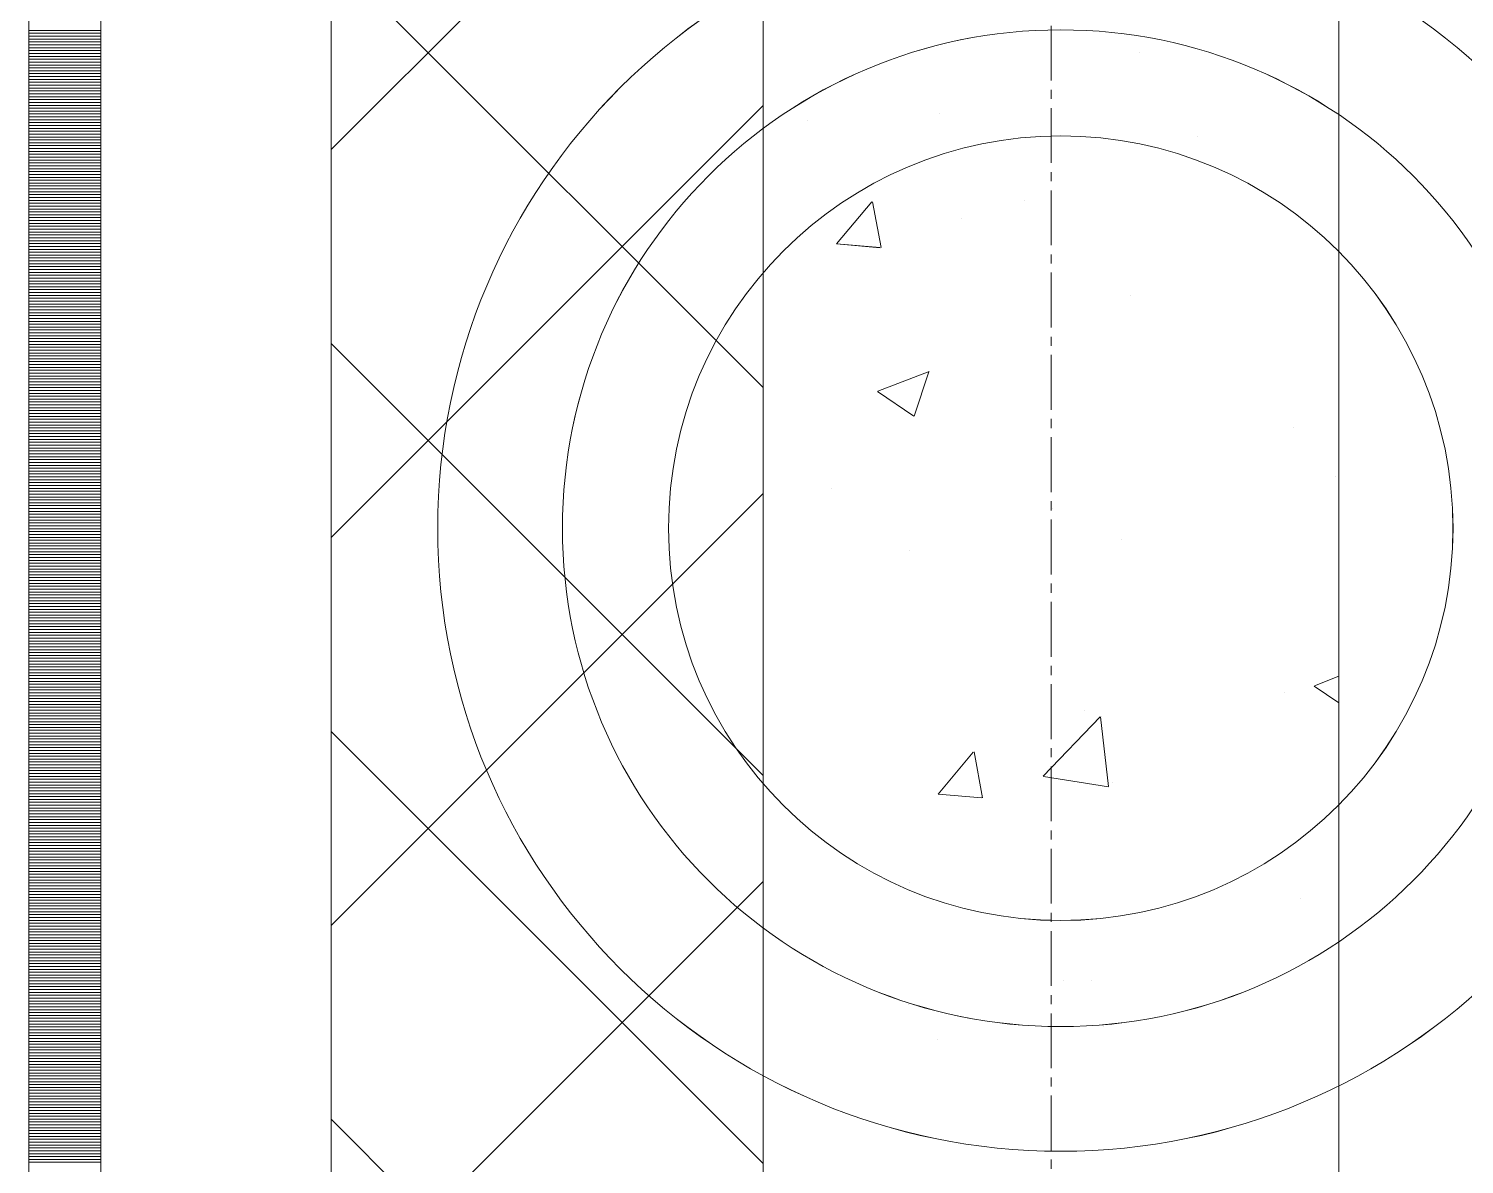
# Model space of a CAD drawing. Header units: millimetres. Extents: x 470010 to 1231400, y -134005 to 421770.
# Drawn here: x 672518.6 to 673017.1, y -24390.2 to -23995.9 of the extents above; entities that cross this region are included whole.
import ezdxf
from ezdxf.enums import TextEntityAlignment as Align

# ---------------------------------------------------------------- set-up
doc = ezdxf.new("R2010")
doc.units = ezdxf.units.MM
doc.linetypes.add('CENTER2', pattern=[28.575, 19.05, -3.175, 3.175, -3.175])
doc.linetypes.add('DASHED', pattern=[19.05, 12.7, -6.35])
doc.layers.get('Defpoints').update_dxf_attribs({"color": 140})
doc.layers.add('АР_Делит', color=120, linetype='Continuous', lineweight=0, plot=False)
for name, color, linetype, lineweight in [('АР_Стены ПЕНОблок', 52, 'Continuous', 20), ('АР_Тонкая', 254, 'Continuous', 5), ('АР_Утеплитель', 31, 'Continuous', 0), ('АР_Штриховка', 8, 'Continuous', 0)]:
    doc.layers.add(name, color=color, linetype=linetype, lineweight=lineweight)
doc.layers.add('РД_Оси_100', color=7, linetype='Continuous', lineweight=0, true_color=0x525252)
doc.styles.add('style1', font='ARIALN.TTF')

# ---------------------------------------------------------------- blocks, each defined once
blk = doc.blocks.new('СОШ_2200_АР_ОСИ_М100_28.05.24')
at = {"layer": 'АР_Делит', "color": 251, "linetype": 'DASHED', "true_color": 0x636466}
blk.add_lwpolyline([(114955, 135155), (114955, -355), (93595.036, -355), (93595.036, 13855), (94145, 13855), (94145, 68320), (66055, 68320), (66055, 13857.73), (83455, 13857.73), (83455, -355), (45245, -355), (45245, 13145), (44695, 13145), (44695, 26755), (45245, 26755), (45245, 68320), (20455, 68320), (20455, 26755), (27955, 26755), (27955, 13145), (-355, 13145), (-355, 100855)], dxfattribs=at)
at = {"layer": 'РД_Оси_100', "color": 251, "linetype": 'CENTER2', "true_color": 0x636466}
blk.add_line((0, -6155), (0, 139938.679), dxfattribs=at)
blk = doc.blocks.new('A$C9108343f')
at = {"layer": 'АР_Делит', "color": 18, "true_color": 0x000000}
for radius in [216.34, 173.04, 136.21]:
    blk.add_circle((7158.34, 76196.92), radius, dxfattribs=at)
at = {"layer": 'АР_Стены ПЕНОблок', "color": 18, "linetype": 'Continuous', "lineweight": 20, "true_color": 0x000000}
for p, q in [((7054.96, 97555), (7054.96, 21355)), ((7254.96, 21355), (7254.96, 97555))]:
    blk.add_line(p, q, dxfattribs=at)
at = {"layer": 'АР_Тонкая', "color": 18, "linetype": 'Continuous', "lineweight": 5, "true_color": 0x000000}
for p, q in [((6799.96, 97555), (6799.96, 21355)), ((6824.96, 97555), (6824.96, 21355)), ((6824.96, 21355), (6824.96, 97555)), ((6904.96, 21355), (6904.96, 97555))]:
    blk.add_line(p, q, dxfattribs=at)
at = {"layer": 'АР_Утеплитель', "color": 18, "linetype": 'Continuous', "lineweight": 0, "true_color": 0x000000}
for p, q in [((6904.96, 97555), (6904.96, 21355)), ((7054.96, 21355), (7054.96, 97555))]:
    blk.add_line(p, q, dxfattribs=at)
at = {"layer": 'АР_Штриховка', "color": 18, "linetype": 'Continuous', "lineweight": 0, "true_color": 0x000000}
for p, q in [((6904.96, 76328.36), (7054.96, 76478.36)), ((7054.96, 76245.79), (6904.96, 76395.79)), ((6799.96, 76369.75), (6824.96, 76369.75)), ((6799.96, 76368.75), (6824.96, 76368.75)), ((6799.96, 76367.75), (6824.96, 76367.75)), ((6799.96, 76366.75), (6824.96, 76366.75)), ((6799.96, 76365.75), (6824.96, 76365.75)), ((6799.96, 76364.75), (6824.96, 76364.75)), ((6799.96, 76363.75), (6824.96, 76363.75)), ((6799.96, 76362.75), (6824.96, 76362.75)), ((6799.96, 76361.75), (6824.96, 76361.75)), ((6799.96, 76360.75), (6824.96, 76360.75)), ((6799.96, 76359.75), (6824.96, 76359.75)), ((6799.96, 76358.75), (6824.96, 76358.75)), ((7185.61, 76362.19), (7185.61, 76362.19)), ((6799.96, 76357.75), (6824.96, 76357.75)), ((6799.96, 76356.75), (6824.96, 76356.75)), ((6799.96, 76355.75), (6824.96, 76355.75)), ((6799.96, 76354.75), (6824.96, 76354.75)), ((6799.96, 76353.75), (6824.96, 76353.75)), ((6799.96, 76352.75), (6824.96, 76352.75)), ((6799.96, 76351.75), (6824.96, 76351.75)), ((6799.96, 76350.75), (6824.96, 76350.75)), ((6799.96, 76349.75), (6824.96, 76349.75)), ((6799.96, 76348.75), (6824.96, 76348.75)), ((6799.96, 76347.75), (6824.96, 76347.75)), ((6799.96, 76346.75), (6824.96, 76346.75)), ((6799.96, 76345.75), (6824.96, 76345.75)), ((6799.96, 76344.75), (6824.96, 76344.75)), ((6799.96, 76343.75), (6824.96, 76343.75)), ((6904.96, 76193.66), (7054.96, 76343.66)), ((6799.96, 76342.75), (6824.96, 76342.75)), ((6799.96, 76341.75), (6824.96, 76341.75)), ((6799.96, 76340.75), (6824.96, 76340.75)), ((6799.96, 76339.75), (6824.96, 76339.75)), ((6799.96, 76338.75), (6824.96, 76338.75)), ((7070.31, 76338.59), (7070.31, 76338.59)), ((7116.15, 76340.9), (7116.15, 76340.9)), ((6799.96, 76337.75), (6824.96, 76337.75)), ((6799.96, 76336.75), (6824.96, 76336.75)), ((6799.96, 76335.75), (6824.96, 76335.75)), ((6799.96, 76334.75), (6824.96, 76334.75)), ((6799.96, 76333.75), (6824.96, 76333.75)), ((6799.96, 76332.75), (6824.96, 76332.75)), ((6799.96, 76331.75), (6824.96, 76331.75)), ((6799.96, 76330.75), (6824.96, 76330.75)), ((6799.96, 76329.75), (6824.96, 76329.75)), ((6799.96, 76328.75), (6824.96, 76328.75)), ((7205.9, 76332.86), (7205.9, 76332.86)), ((6799.96, 76327.75), (6824.96, 76327.75)), ((6799.96, 76326.75), (6824.96, 76326.75)), ((6799.96, 76325.75), (6824.96, 76325.75)), ((6799.96, 76324.75), (6824.96, 76324.75)), ((6799.96, 76323.75), (6824.96, 76323.75)), ((6799.96, 76322.75), (6824.96, 76322.75)), ((6799.96, 76321.75), (6824.96, 76321.75)), ((6799.96, 76320.75), (6824.96, 76320.75)), ((6799.96, 76319.75), (6824.96, 76319.75)), ((6799.96, 76318.75), (6824.96, 76318.75)), ((6799.96, 76317.75), (6824.96, 76317.75)), ((6799.96, 76316.75), (6824.96, 76316.75)), ((6799.96, 76315.75), (6824.96, 76315.75)), ((6799.96, 76314.75), (6824.96, 76314.75)), ((6799.96, 76313.75), (6824.96, 76313.75)), ((6799.96, 76312.75), (6824.96, 76312.75)), ((6799.96, 76311.75), (6824.96, 76311.75)), ((6799.96, 76310.75), (6824.96, 76310.75)), ((6799.96, 76309.75), (6824.96, 76309.75)), ((6799.96, 76308.75), (6824.96, 76308.75)), ((7080.49, 76295.67), (7092.74, 76310.26)), ((7095.93, 76294.38), (7092.99, 76310.3)), ((7145.61, 76310.87), (7145.61, 76310.87)), ((6799.96, 76307.75), (6824.96, 76307.75)), ((6799.96, 76306.75), (6824.96, 76306.75)), ((6799.96, 76305.75), (6824.96, 76305.75)), ((6799.96, 76304.75), (6824.96, 76304.75)), ((6799.96, 76303.75), (6824.96, 76303.75)), ((7123.87, 76304.47), (7123.87, 76304.47)), ((6799.96, 76302.75), (6824.96, 76302.75)), ((6799.96, 76301.75), (6824.96, 76301.75)), ((6799.96, 76300.75), (6824.96, 76300.75)), ((6799.96, 76299.75), (6824.96, 76299.75)), ((6799.96, 76298.75), (6824.96, 76298.75)), ((6799.96, 76297.75), (6824.96, 76297.75)), ((6799.96, 76296.75), (6824.96, 76296.75)), ((6799.96, 76295.75), (6824.96, 76295.75)), ((6799.96, 76294.75), (6824.96, 76294.75)), ((6799.96, 76293.75), (6824.96, 76293.75)), ((7080.49, 76295.66), (7095.67, 76294.33)), ((6799.96, 76292.75), (6824.96, 76292.75)), ((6799.96, 76291.75), (6824.96, 76291.75)), ((6799.96, 76290.75), (6824.96, 76290.75)), ((6799.96, 76289.75), (6824.96, 76289.75)), ((6799.96, 76288.75), (6824.96, 76288.75)), ((6799.96, 76287.75), (6824.96, 76287.75)), ((6799.96, 76286.75), (6824.96, 76286.75)), ((6799.96, 76285.75), (6824.96, 76285.75)), ((6799.96, 76284.75), (6824.96, 76284.75)), ((6799.96, 76283.75), (6824.96, 76283.75)), ((6799.96, 76282.75), (6824.96, 76282.75)), ((6799.96, 76281.75), (6824.96, 76281.75)), ((6799.96, 76280.75), (6824.96, 76280.75)), ((6799.96, 76279.75), (6824.96, 76279.75)), ((6799.96, 76278.75), (6824.96, 76278.75)), ((6799.96, 76277.75), (6824.96, 76277.75)), ((6799.96, 76276.75), (6824.96, 76276.75)), ((6799.96, 76275.75), (6824.96, 76275.75)), ((6799.96, 76274.75), (6824.96, 76274.75)), ((6799.96, 76273.75), (6824.96, 76273.75)), ((7182.52, 76277.63), (7182.52, 76277.63)), ((6799.96, 76272.75), (6824.96, 76272.75)), ((6799.96, 76271.75), (6824.96, 76271.75)), ((6799.96, 76270.75), (6824.96, 76270.75)), ((6799.96, 76269.75), (6824.96, 76269.75)), ((6799.96, 76268.75), (6824.96, 76268.75)), ((6799.96, 76267.75), (6824.96, 76267.75)), ((6799.96, 76266.75), (6824.96, 76266.75)), ((6799.96, 76265.75), (6824.96, 76265.75)), ((6799.96, 76264.75), (6824.96, 76264.75)), ((6799.96, 76263.75), (6824.96, 76263.75)), ((6799.96, 76262.75), (6824.96, 76262.75)), ((6799.96, 76261.75), (6824.96, 76261.75)), ((6799.96, 76260.75), (6824.96, 76260.75)), ((6799.96, 76259.75), (6824.96, 76259.75)), ((6799.96, 76258.75), (6824.96, 76258.75)), ((7054.96, 76111.09), (6904.96, 76261.09)), ((6799.96, 76257.75), (6824.96, 76257.75)), ((6799.96, 76256.75), (6824.96, 76256.75)), ((6799.96, 76255.75), (6824.96, 76255.75)), ((6799.96, 76254.75), (6824.96, 76254.75)), ((6799.96, 76253.75), (6824.96, 76253.75)), ((6799.96, 76252.75), (6824.96, 76252.75)), ((6799.96, 76251.75), (6824.96, 76251.75)), ((6799.96, 76250.75), (6824.96, 76250.75)), ((6799.96, 76249.75), (6824.96, 76249.75)), ((6799.96, 76248.75), (6824.96, 76248.75)), ((7094.81, 76244.5), (7112.6, 76251.32)), ((7107.39, 76235.82), (7112.54, 76251.16)), ((6799.96, 76247.75), (6824.96, 76247.75)), ((6799.96, 76246.75), (6824.96, 76246.75)), ((6799.96, 76245.75), (6824.96, 76245.75)), ((6799.96, 76244.75), (6824.96, 76244.75)), ((6799.96, 76243.75), (6824.96, 76243.75)), ((7094.74, 76244.34), (7107.38, 76235.82)), ((6799.96, 76242.75), (6824.96, 76242.75)), ((6799.96, 76241.75), (6824.96, 76241.75)), ((6799.96, 76240.75), (6824.96, 76240.75)), ((6799.96, 76239.75), (6824.96, 76239.75)), ((6799.96, 76238.75), (6824.96, 76238.75)), ((6799.96, 76237.75), (6824.96, 76237.75)), ((6799.96, 76236.75), (6824.96, 76236.75)), ((6799.96, 76235.75), (6824.96, 76235.75)), ((6799.96, 76234.75), (6824.96, 76234.75)), ((6799.96, 76233.75), (6824.96, 76233.75)), ((6799.96, 76232.75), (6824.96, 76232.75)), ((6799.96, 76231.75), (6824.96, 76231.75)), ((6799.96, 76230.75), (6824.96, 76230.75)), ((6799.96, 76229.75), (6824.96, 76229.75)), ((6799.96, 76228.75), (6824.96, 76228.75)), ((7239.2, 76231.81), (7239.2, 76231.81)), ((6799.96, 76227.75), (6824.96, 76227.75)), ((6799.96, 76226.75), (6824.96, 76226.75)), ((6799.96, 76225.75), (6824.96, 76225.75)), ((6799.96, 76224.75), (6824.96, 76224.75)), ((6799.96, 76223.75), (6824.96, 76223.75)), ((6799.96, 76222.75), (6824.96, 76222.75)), ((6799.96, 76221.75), (6824.96, 76221.75)), ((6799.96, 76220.75), (6824.96, 76220.75)), ((6799.96, 76219.75), (6824.96, 76219.75)), ((6799.96, 76218.75), (6824.96, 76218.75)), ((6799.96, 76217.75), (6824.96, 76217.75)), ((6799.96, 76216.75), (6824.96, 76216.75)), ((6799.96, 76215.75), (6824.96, 76215.75)), ((6799.96, 76214.75), (6824.96, 76214.75)), ((6799.96, 76213.75), (6824.96, 76213.75)), ((7253.79, 76214.78), (7253.79, 76214.78)), ((6799.96, 76212.75), (6824.96, 76212.75)), ((6799.96, 76211.75), (6824.96, 76211.75)), ((6799.96, 76210.75), (6824.96, 76210.75)), ((6799.96, 76209.75), (6824.96, 76209.75)), ((6799.96, 76208.75), (6824.96, 76208.75)), ((6904.96, 76058.95), (7054.96, 76208.95)), ((7078.79, 76210.69), (7078.79, 76210.69)), ((6799.96, 76207.75), (6824.96, 76207.75)), ((6799.96, 76206.75), (6824.96, 76206.75)), ((6799.96, 76205.75), (6824.96, 76205.75)), ((6799.96, 76204.75), (6824.96, 76204.75)), ((6799.96, 76203.75), (6824.96, 76203.75)), ((7155.37, 76203.75), (7155.37, 76203.75)), ((6799.96, 76202.75), (6824.96, 76202.75)), ((6799.96, 76201.75), (6824.96, 76201.75)), ((6799.96, 76200.75), (6824.96, 76200.75)), ((6799.96, 76199.75), (6824.96, 76199.75)), ((6799.96, 76198.75), (6824.96, 76198.75)), ((6799.96, 76197.75), (6824.96, 76197.75)), ((6799.96, 76196.75), (6824.96, 76196.75)), ((6799.96, 76195.75), (6824.96, 76195.75)), ((6799.96, 76194.75), (6824.96, 76194.75)), ((6799.96, 76193.75), (6824.96, 76193.75)), ((6799.96, 76192.75), (6824.96, 76192.75)), ((6799.96, 76191.75), (6824.96, 76191.75)), ((6799.96, 76190.75), (6824.96, 76190.75)), ((6799.96, 76189.75), (6824.96, 76189.75)), ((6799.96, 76188.75), (6824.96, 76188.75)), ((7105.66, 76189.35), (7105.66, 76189.35)), ((7179.44, 76193.08), (7179.44, 76193.08)), ((6799.96, 76187.75), (6824.96, 76187.75)), ((6799.96, 76186.75), (6824.96, 76186.75)), ((6799.96, 76185.75), (6824.96, 76185.75)), ((6799.96, 76184.75), (6824.96, 76184.75)), ((6799.96, 76183.75), (6824.96, 76183.75)), ((6799.96, 76182.75), (6824.96, 76182.75)), ((6799.96, 76181.75), (6824.96, 76181.75)), ((6799.96, 76180.75), (6824.96, 76180.75)), ((6799.96, 76179.75), (6824.96, 76179.75)), ((6799.96, 76178.75), (6824.96, 76178.75)), ((6799.96, 76177.75), (6824.96, 76177.75)), ((6799.96, 76176.75), (6824.96, 76176.75)), ((6799.96, 76175.75), (6824.96, 76175.75)), ((6799.96, 76174.75), (6824.96, 76174.75)), ((6799.96, 76173.75), (6824.96, 76173.75)), ((6799.96, 76172.75), (6824.96, 76172.75)), ((6799.96, 76171.75), (6824.96, 76171.75)), ((6799.96, 76170.75), (6824.96, 76170.75)), ((6799.96, 76169.75), (6824.96, 76169.75)), ((6799.96, 76168.75), (6824.96, 76168.75)), ((6799.96, 76167.75), (6824.96, 76167.75)), ((6799.96, 76166.75), (6824.96, 76166.75)), ((6799.96, 76165.75), (6824.96, 76165.75)), ((6799.96, 76164.75), (6824.96, 76164.75)), ((6799.96, 76163.75), (6824.96, 76163.75)), ((6799.96, 76162.75), (6824.96, 76162.75)), ((6799.96, 76161.75), (6824.96, 76161.75)), ((6799.96, 76160.75), (6824.96, 76160.75)), ((6799.96, 76159.75), (6824.96, 76159.75)), ((6799.96, 76158.75), (6824.96, 76158.75)), ((6799.96, 76157.75), (6824.96, 76157.75)), ((6799.96, 76156.75), (6824.96, 76156.75)), ((6799.96, 76155.75), (6824.96, 76155.75)), ((6799.96, 76154.75), (6824.96, 76154.75)), ((6799.96, 76153.75), (6824.96, 76153.75)), ((6799.96, 76152.75), (6824.96, 76152.75)), ((6799.96, 76151.75), (6824.96, 76151.75)), ((6799.96, 76150.75), (6824.96, 76150.75)), ((6799.96, 76149.75), (6824.96, 76149.75)), ((6799.96, 76148.75), (6824.96, 76148.75)), ((6799.96, 76147.75), (6824.96, 76147.75)), ((6799.96, 76146.75), (6824.96, 76146.75)), ((6799.96, 76145.75), (6824.96, 76145.75)), ((6799.96, 76144.75), (6824.96, 76144.75)), ((6799.96, 76143.75), (6824.96, 76143.75)), ((7246.43, 76142.23), (7254.96, 76145.51)), ((6799.96, 76142.75), (6824.96, 76142.75)), ((6799.96, 76141.75), (6824.96, 76141.75)), ((6799.96, 76140.75), (6824.96, 76140.75)), ((6799.96, 76139.75), (6824.96, 76139.75)), ((6799.96, 76138.75), (6824.96, 76138.75)), ((7235.97, 76140), (7235.97, 76140)), ((7246.36, 76142.08), (7254.96, 76136.28)), ((6799.96, 76137.75), (6824.96, 76137.75)), ((6799.96, 76136.75), (6824.96, 76136.75)), ((6799.96, 76135.75), (6824.96, 76135.75)), ((6799.96, 76134.75), (6824.96, 76134.75)), ((6799.96, 76133.75), (6824.96, 76133.75)), ((7166.53, 76133.58), (7166.53, 76133.58)), ((6799.96, 76132.75), (6824.96, 76132.75)), ((6799.96, 76131.75), (6824.96, 76131.75)), ((6799.96, 76130.75), (6824.96, 76130.75)), ((6799.96, 76129.75), (6824.96, 76129.75)), ((6799.96, 76128.75), (6824.96, 76128.75)), ((7152.29, 76110.78), (7172.08, 76131.4)), ((7174.96, 76107.29), (7172.15, 76131.41)), ((7172.38, 76131.63), (7172.38, 76131.63)), ((6799.96, 76127.75), (6824.96, 76127.75)), ((6799.96, 76126.75), (6824.96, 76126.75)), ((6799.96, 76125.75), (6824.96, 76125.75)), ((6799.96, 76124.75), (6824.96, 76124.75)), ((6799.96, 76123.75), (6824.96, 76123.75)), ((7054.96, 75976.39), (6904.96, 76126.39)), ((6799.96, 76122.75), (6824.96, 76122.75)), ((6799.96, 76121.75), (6824.96, 76121.75)), ((6799.96, 76120.75), (6824.96, 76120.75)), ((6799.96, 76119.75), (6824.96, 76119.75)), ((6799.96, 76118.75), (6824.96, 76118.75)), ((7115.73, 76104.61), (7127.98, 76119.2)), ((7131.17, 76103.32), (7128.24, 76119.24)), ((6799.96, 76117.75), (6824.96, 76117.75)), ((6799.96, 76116.75), (6824.96, 76116.75)), ((6799.96, 76115.75), (6824.96, 76115.75)), ((6799.96, 76114.75), (6824.96, 76114.75)), ((6799.96, 76113.75), (6824.96, 76113.75)), ((6799.96, 76112.75), (6824.96, 76112.75)), ((6799.96, 76111.75), (6824.96, 76111.75)), ((6799.96, 76110.75), (6824.96, 76110.75)), ((6799.96, 76109.75), (6824.96, 76109.75)), ((6799.96, 76108.75), (6824.96, 76108.75)), ((7152.35, 76110.67), (7174.94, 76107.17)), ((6799.96, 76107.75), (6824.96, 76107.75)), ((6799.96, 76106.75), (6824.96, 76106.75)), ((6799.96, 76105.75), (6824.96, 76105.75)), ((6799.96, 76104.75), (6824.96, 76104.75)), ((6799.96, 76103.75), (6824.96, 76103.75)), ((7115.73, 76104.6), (7130.92, 76103.28)), ((7176.35, 76108.52), (7176.35, 76108.52)), ((6799.96, 76102.75), (6824.96, 76102.75)), ((6799.96, 76101.75), (6824.96, 76101.75)), ((6799.96, 76100.75), (6824.96, 76100.75)), ((6799.96, 76099.75), (6824.96, 76099.75)), ((6799.96, 76098.75), (6824.96, 76098.75)), ((6799.96, 76097.75), (6824.96, 76097.75)), ((6799.96, 76096.75), (6824.96, 76096.75)), ((6799.96, 76095.75), (6824.96, 76095.75)), ((6799.96, 76094.75), (6824.96, 76094.75)), ((6799.96, 76093.75), (6824.96, 76093.75)), ((6799.96, 76092.75), (6824.96, 76092.75)), ((6799.96, 76091.75), (6824.96, 76091.75)), ((6799.96, 76090.75), (6824.96, 76090.75)), ((6799.96, 76089.75), (6824.96, 76089.75)), ((6799.96, 76088.75), (6824.96, 76088.75)), ((6799.96, 76087.75), (6824.96, 76087.75)), ((6799.96, 76086.75), (6824.96, 76086.75)), ((6799.96, 76085.75), (6824.96, 76085.75)), ((6799.96, 76084.75), (6824.96, 76084.75)), ((6799.96, 76083.75), (6824.96, 76083.75)), ((6799.96, 76082.75), (6824.96, 76082.75)), ((6799.96, 76081.75), (6824.96, 76081.75)), ((6799.96, 76080.75), (6824.96, 76080.75)), ((6799.96, 76079.75), (6824.96, 76079.75)), ((6799.96, 76078.75), (6824.96, 76078.75)), ((6799.96, 76077.75), (6824.96, 76077.75)), ((6799.96, 76076.75), (6824.96, 76076.75)), ((6799.96, 76075.75), (6824.96, 76075.75)), ((6799.96, 76074.75), (6824.96, 76074.75)), ((6799.96, 76073.75), (6824.96, 76073.75)), ((6904.96, 75924.25), (7054.96, 76074.25)), ((7105.91, 76073.96), (7105.91, 76073.96)), ((6799.96, 76072.75), (6824.96, 76072.75)), ((6799.96, 76071.75), (6824.96, 76071.75)), ((6799.96, 76070.75), (6824.96, 76070.75)), ((6799.96, 76069.75), (6824.96, 76069.75)), ((6799.96, 76068.75), (6824.96, 76068.75)), ((6799.96, 76067.75), (6824.96, 76067.75)), ((6799.96, 76066.75), (6824.96, 76066.75)), ((6799.96, 76065.75), (6824.96, 76065.75)), ((6799.96, 76064.75), (6824.96, 76064.75)), ((6799.96, 76063.75), (6824.96, 76063.75)), ((7241.5, 76068.23), (7241.5, 76068.23)), ((6799.96, 76062.75), (6824.96, 76062.75)), ((6799.96, 76061.75), (6824.96, 76061.75)), ((6799.96, 76060.75), (6824.96, 76060.75)), ((6799.96, 76059.75), (6824.96, 76059.75)), ((6799.96, 76058.75), (6824.96, 76058.75)), ((6799.96, 76057.75), (6824.96, 76057.75)), ((6799.96, 76056.75), (6824.96, 76056.75)), ((6799.96, 76055.75), (6824.96, 76055.75)), ((6799.96, 76054.75), (6824.96, 76054.75)), ((6799.96, 76053.75), (6824.96, 76053.75)), ((6799.96, 76052.75), (6824.96, 76052.75)), ((6799.96, 76051.75), (6824.96, 76051.75)), ((6799.96, 76050.75), (6824.96, 76050.75)), ((6799.96, 76049.75), (6824.96, 76049.75)), ((6799.96, 76048.75), (6824.96, 76048.75)), ((6799.96, 76047.75), (6824.96, 76047.75)), ((6799.96, 76046.75), (6824.96, 76046.75)), ((6799.96, 76045.75), (6824.96, 76045.75)), ((6799.96, 76044.75), (6824.96, 76044.75)), ((6799.96, 76043.75), (6824.96, 76043.75)), ((6799.96, 76042.75), (6824.96, 76042.75)), ((6799.96, 76041.75), (6824.96, 76041.75)), ((6799.96, 76040.75), (6824.96, 76040.75)), ((6799.96, 76039.75), (6824.96, 76039.75)), ((7159.46, 76039.84), (7159.46, 76039.84)), ((7169.15, 76039.82), (7169.15, 76039.82)), ((6799.96, 76038.75), (6824.96, 76038.75)), ((6799.96, 76037.75), (6824.96, 76037.75)), ((6799.96, 76036.75), (6824.96, 76036.75)), ((6799.96, 76035.75), (6824.96, 76035.75)), ((6799.96, 76034.75), (6824.96, 76034.75)), ((6799.96, 76033.75), (6824.96, 76033.75)), ((6799.96, 76032.75), (6824.96, 76032.75)), ((6799.96, 76031.75), (6824.96, 76031.75)), ((6799.96, 76030.75), (6824.96, 76030.75)), ((6799.96, 76029.75), (6824.96, 76029.75)), ((7105.56, 76031.45), (7105.56, 76031.45)), ((6799.96, 76028.75), (6824.96, 76028.75)), ((6799.96, 76027.75), (6824.96, 76027.75)), ((6799.96, 76026.75), (6824.96, 76026.75)), ((6799.96, 76025.75), (6824.96, 76025.75)), ((6799.96, 76024.75), (6824.96, 76024.75)), ((7173.26, 76023.97), (7173.26, 76023.97)), ((6799.96, 76023.75), (6824.96, 76023.75)), ((6799.96, 76022.75), (6824.96, 76022.75)), ((6799.96, 76021.75), (6824.96, 76021.75)), ((6799.96, 76020.75), (6824.96, 76020.75)), ((6799.96, 76019.75), (6824.96, 76019.75)), ((7115.4, 76019.27), (7115.4, 76019.27)), ((6799.96, 76018.75), (6824.96, 76018.75)), ((6799.96, 76017.75), (6824.96, 76017.75)), ((6799.96, 76016.75), (6824.96, 76016.75)), ((6799.96, 76015.75), (6824.96, 76015.75)), ((6799.96, 76014.75), (6824.96, 76014.75)), ((6799.96, 76013.75), (6824.96, 76013.75)), ((6799.96, 76012.75), (6824.96, 76012.75)), ((6799.96, 76011.75), (6824.96, 76011.75)), ((6799.96, 76010.75), (6824.96, 76010.75)), ((6799.96, 76009.75), (6824.96, 76009.75)), ((6799.96, 76008.75), (6824.96, 76008.75)), ((6799.96, 76007.75), (6824.96, 76007.75)), ((6799.96, 76006.75), (6824.96, 76006.75)), ((6799.96, 76005.75), (6824.96, 76005.75)), ((6799.96, 76004.75), (6824.96, 76004.75)), ((6799.96, 76003.75), (6824.96, 76003.75)), ((6799.96, 76002.75), (6824.96, 76002.75)), ((6799.96, 76001.75), (6824.96, 76001.75)), ((6799.96, 76000.75), (6824.96, 76000.75)), ((6799.96, 75999.75), (6824.96, 75999.75)), ((6799.96, 75998.75), (6824.96, 75998.75)), ((6799.96, 75997.75), (6824.96, 75997.75)), ((6799.96, 75996.75), (6824.96, 75996.75)), ((6799.96, 75995.75), (6824.96, 75995.75)), ((6799.96, 75994.75), (6824.96, 75994.75)), ((6799.96, 75993.75), (6824.96, 75993.75)), ((6799.96, 75992.75), (6824.96, 75992.75)), ((6799.96, 75991.75), (6824.96, 75991.75)), ((6799.96, 75990.75), (6824.96, 75990.75)), ((6799.96, 75989.75), (6824.96, 75989.75)), ((7054.96, 75841.68), (6904.96, 75991.68)), ((6799.96, 75988.75), (6824.96, 75988.75)), ((6799.96, 75987.75), (6824.96, 75987.75)), ((6799.96, 75986.75), (6824.96, 75986.75)), ((6799.96, 75985.75), (6824.96, 75985.75)), ((6799.96, 75984.75), (6824.96, 75984.75)), ((6799.96, 75983.75), (6824.96, 75983.75)), ((6799.96, 75982.75), (6824.96, 75982.75)), ((6799.96, 75981.75), (6824.96, 75981.75)), ((6799.96, 75980.75), (6824.96, 75980.75)), ((6799.96, 75979.75), (6824.96, 75979.75)), ((6799.96, 75978.75), (6824.96, 75978.75)), ((6799.96, 75977.75), (6824.96, 75977.75)), ((6799.96, 75976.75), (6824.96, 75976.75))]:
    blk.add_line(p, q, dxfattribs=at)
at = {"layer": 'РД_Оси_100'}
blk.add_blockref('СОШ_2200_АР_ОСИ_М100_28.05.24', (7154.96, 6755), dxfattribs=at)
at = {"layer": 'Defpoints', "color": 18, "true_color": 0x000000, "style": 'style1'}
for p in [(143949.34, 316089.12), (143974.98, 281639.5), (143890.4, 273244.71), (143839.99, 264276.81), (143967.75, 254892.38), (12251.96, 104178.14), (12382.58, 96023.14)]:
    blk.add_attdef('АР-ПОМЕЩЕНИЕ:НАИМЕНОВАНИЕ', text='', height=100, dxfattribs=at).set_placement(p, align=Align.MIDDLE)
at = {"layer": 'Defpoints', "color": 18, "true_color": 0x000000, "style": 'style1', "flags": 8}
for p in [(143951.3, 279099.09), (143848.34, 269251.11), (143875.33, 260094.25), (144049.74, 250824.7), (163419.28, 238153.36), (155897.46, 237965.97), (183037.2, 237965.97), (143342.94, 237876.19)]:
    blk.add_attdef('АР-ПОМЕЩЕНИЕ:НАИМЕНОВАНИЕ', text='', height=100, dxfattribs=at).set_placement(p, align=Align.MIDDLE)

msp = doc.modelspace()

# ---------------------------------------------------------------- linework, layer by layer
at = {"layer": 'АР_Делит', "color": 18, "true_color": 0x000000}
for radius in [216.336, 173.036, 136.212]:
    msp.add_circle((672876.957, -24169.322), radius, dxfattribs=at)
at = {"layer": 'АР_Стены ПЕНОблок', "color": 18, "linetype": 'Continuous', "lineweight": 20, "true_color": 0x000000}
for p, q in [((672773.57, -2811.242), (672773.57, -79011.242)), ((672973.57, -79011.242), (672973.57, -2811.242))]:
    msp.add_line(p, q, dxfattribs=at)
at = {"layer": 'АР_Тонкая', "color": 18, "linetype": 'Continuous', "lineweight": 5, "true_color": 0x000000}
for p, q in [((672518.57, -2811.242), (672518.57, -79011.242)), ((672543.57, -2811.242), (672543.57, -79011.242)), ((672543.57, -79011.242), (672543.57, -2811.242)), ((672623.57, -79011.242), (672623.57, -2811.242))]:
    msp.add_line(p, q, dxfattribs=at)
at = {"layer": 'АР_Утеплитель', "color": 18, "linetype": 'Continuous', "lineweight": 0, "true_color": 0x000000}
for p, q in [((672623.57, -2811.242), (672623.57, -79011.242)), ((672773.57, -79011.242), (672773.57, -2811.242))]:
    msp.add_line(p, q, dxfattribs=at)
at = {"layer": 'АР_Штриховка', "color": 18, "linetype": 'Continuous', "lineweight": 0, "true_color": 0x000000}
for p, q in [((672623.57, -24037.882), (672773.57, -23887.882)), ((672773.57, -24120.449), (672623.57, -23970.449)), ((672518.57, -23996.492), (672543.57, -23996.492)), ((672518.57, -23997.492), (672543.57, -23997.492)), ((672518.57, -23998.492), (672543.57, -23998.492)), ((672518.57, -23999.492), (672543.57, -23999.492)), ((672518.57, -24000.492), (672543.57, -24000.492)), ((672518.57, -24001.492), (672543.57, -24001.492)), ((672518.57, -24002.492), (672543.57, -24002.492)), ((672518.57, -24003.492), (672543.57, -24003.492)), ((672518.57, -24004.492), (672543.57, -24004.492)), ((672518.57, -24005.492), (672543.57, -24005.492)), ((672518.57, -24006.492), (672543.57, -24006.492)), ((672518.57, -24007.492), (672543.57, -24007.492)), ((672518.57, -24008.492), (672543.57, -24008.492)), ((672518.57, -24009.492), (672543.57, -24009.492)), ((672518.57, -24010.492), (672543.57, -24010.492)), ((672518.57, -24011.492), (672543.57, -24011.492)), ((672518.57, -24012.492), (672543.57, -24012.492)), ((672518.57, -24013.492), (672543.57, -24013.492)), ((672518.57, -24014.492), (672543.57, -24014.492)), ((672518.57, -24015.492), (672543.57, -24015.492)), ((672518.57, -24016.492), (672543.57, -24016.492)), ((672518.57, -24017.492), (672543.57, -24017.492)), ((672518.57, -24018.492), (672543.57, -24018.492)), ((672518.57, -24019.492), (672543.57, -24019.492)), ((672518.57, -24020.492), (672543.57, -24020.492)), ((672518.57, -24021.492), (672543.57, -24021.492)), ((672518.57, -24022.492), (672543.57, -24022.492)), ((672518.57, -24023.492), (672543.57, -24023.492)), ((672623.57, -24172.586), (672773.57, -24022.586)), ((672518.57, -24024.492), (672543.57, -24024.492)), ((672518.57, -24025.492), (672543.57, -24025.492)), ((672518.57, -24026.492), (672543.57, -24026.492)), ((672518.57, -24027.492), (672543.57, -24027.492)), ((672518.57, -24028.492), (672543.57, -24028.492)), ((672518.57, -24029.492), (672543.57, -24029.492)), ((672518.57, -24030.492), (672543.57, -24030.492)), ((672518.57, -24031.492), (672543.57, -24031.492)), ((672518.57, -24032.492), (672543.57, -24032.492)), ((672518.57, -24033.492), (672543.57, -24033.492)), ((672518.57, -24034.492), (672543.57, -24034.492)), ((672518.57, -24035.492), (672543.57, -24035.492)), ((672518.57, -24036.492), (672543.57, -24036.492)), ((672518.57, -24037.492), (672543.57, -24037.492)), ((672518.57, -24038.492), (672543.57, -24038.492)), ((672518.57, -24039.492), (672543.57, -24039.492)), ((672518.57, -24040.492), (672543.57, -24040.492)), ((672518.57, -24041.492), (672543.57, -24041.492)), ((672518.57, -24042.492), (672543.57, -24042.492)), ((672518.57, -24043.492), (672543.57, -24043.492)), ((672518.57, -24044.492), (672543.57, -24044.492)), ((672518.57, -24045.492), (672543.57, -24045.492)), ((672518.57, -24046.492), (672543.57, -24046.492)), ((672518.57, -24047.492), (672543.57, -24047.492)), ((672518.57, -24048.492), (672543.57, -24048.492)), ((672518.57, -24049.492), (672543.57, -24049.492)), ((672518.57, -24050.492), (672543.57, -24050.492)), ((672518.57, -24051.492), (672543.57, -24051.492)), ((672518.57, -24052.492), (672543.57, -24052.492)), ((672518.57, -24053.492), (672543.57, -24053.492)), ((672518.57, -24054.492), (672543.57, -24054.492)), ((672518.57, -24055.492), (672543.57, -24055.492)), ((672518.57, -24056.492), (672543.57, -24056.492)), ((672518.57, -24057.492), (672543.57, -24057.492)), ((672799.102, -24070.576), (672811.347, -24055.983)), ((672814.541, -24071.862), (672811.605, -24055.94)), ((672518.57, -24058.492), (672543.57, -24058.492)), ((672518.57, -24059.492), (672543.57, -24059.492)), ((672518.57, -24060.492), (672543.57, -24060.492)), ((672518.57, -24061.492), (672543.57, -24061.492)), ((672518.57, -24062.492), (672543.57, -24062.492)), ((672518.57, -24063.492), (672543.57, -24063.492)), ((672518.57, -24064.492), (672543.57, -24064.492)), ((672518.57, -24065.492), (672543.57, -24065.492)), ((672518.57, -24066.492), (672543.57, -24066.492)), ((672518.57, -24067.492), (672543.57, -24067.492)), ((672518.57, -24068.492), (672543.57, -24068.492)), ((672518.57, -24069.492), (672543.57, -24069.492)), ((672518.57, -24070.492), (672543.57, -24070.492)), ((672518.57, -24071.492), (672543.57, -24071.492)), ((672518.57, -24072.492), (672543.57, -24072.492)), ((672799.102, -24070.581), (672814.284, -24071.909)), ((672518.57, -24073.492), (672543.57, -24073.492)), ((672518.57, -24074.492), (672543.57, -24074.492)), ((672518.57, -24075.492), (672543.57, -24075.492)), ((672518.57, -24076.492), (672543.57, -24076.492)), ((672518.57, -24077.492), (672543.57, -24077.492)), ((672518.57, -24078.492), (672543.57, -24078.492)), ((672518.57, -24079.492), (672543.57, -24079.492)), ((672518.57, -24080.492), (672543.57, -24080.492)), ((672518.57, -24081.492), (672543.57, -24081.492)), ((672518.57, -24082.492), (672543.57, -24082.492)), ((672518.57, -24083.492), (672543.57, -24083.492)), ((672518.57, -24084.492), (672543.57, -24084.492)), ((672518.57, -24085.492), (672543.57, -24085.492)), ((672518.57, -24086.492), (672543.57, -24086.492)), ((672518.57, -24087.492), (672543.57, -24087.492)), ((672518.57, -24088.492), (672543.57, -24088.492)), ((672518.57, -24089.492), (672543.57, -24089.492)), ((672518.57, -24090.492), (672543.57, -24090.492)), ((672518.57, -24091.492), (672543.57, -24091.492)), ((672518.57, -24092.492), (672543.57, -24092.492)), ((672518.57, -24093.492), (672543.57, -24093.492)), ((672518.57, -24094.492), (672543.57, -24094.492)), ((672518.57, -24095.492), (672543.57, -24095.492)), ((672518.57, -24096.492), (672543.57, -24096.492)), ((672518.57, -24097.492), (672543.57, -24097.492)), ((672518.57, -24098.492), (672543.57, -24098.492)), ((672518.57, -24099.492), (672543.57, -24099.492)), ((672518.57, -24100.492), (672543.57, -24100.492)), ((672518.57, -24101.492), (672543.57, -24101.492)), ((672518.57, -24102.492), (672543.57, -24102.492)), ((672518.57, -24103.492), (672543.57, -24103.492)), ((672518.57, -24104.492), (672543.57, -24104.492)), ((672518.57, -24105.492), (672543.57, -24105.492)), ((672518.57, -24106.492), (672543.57, -24106.492)), ((672518.57, -24107.492), (672543.57, -24107.492)), ((672773.57, -24255.153), (672623.57, -24105.153)), ((672518.57, -24108.492), (672543.57, -24108.492)), ((672518.57, -24109.492), (672543.57, -24109.492)), ((672518.57, -24110.492), (672543.57, -24110.492)), ((672518.57, -24111.492), (672543.57, -24111.492)), ((672518.57, -24112.492), (672543.57, -24112.492)), ((672518.57, -24113.492), (672543.57, -24113.492)), ((672518.57, -24114.492), (672543.57, -24114.492)), ((672518.57, -24115.492), (672543.57, -24115.492)), ((672518.57, -24116.492), (672543.57, -24116.492)), ((672518.57, -24117.492), (672543.57, -24117.492)), ((672813.424, -24121.745), (672831.209, -24114.918)), ((672826.004, -24130.426), (672831.154, -24115.077)), ((672518.57, -24118.492), (672543.57, -24118.492)), ((672518.57, -24119.492), (672543.57, -24119.492)), ((672518.57, -24120.492), (672543.57, -24120.492)), ((672518.57, -24121.492), (672543.57, -24121.492)), ((672518.57, -24122.492), (672543.57, -24122.492)), ((672813.354, -24121.899), (672825.989, -24130.421)), ((672518.57, -24123.492), (672543.57, -24123.492)), ((672518.57, -24124.492), (672543.57, -24124.492)), ((672518.57, -24125.492), (672543.57, -24125.492)), ((672518.57, -24126.492), (672543.57, -24126.492)), ((672518.57, -24127.492), (672543.57, -24127.492)), ((672518.57, -24128.492), (672543.57, -24128.492)), ((672518.57, -24129.492), (672543.57, -24129.492)), ((672518.57, -24130.492), (672543.57, -24130.492)), ((672518.57, -24131.492), (672543.57, -24131.492)), ((672518.57, -24132.492), (672543.57, -24132.492)), ((672518.57, -24133.492), (672543.57, -24133.492)), ((672518.57, -24134.492), (672543.57, -24134.492)), ((672518.57, -24135.492), (672543.57, -24135.492)), ((672518.57, -24136.492), (672543.57, -24136.492)), ((672518.57, -24137.492), (672543.57, -24137.492)), ((672518.57, -24138.492), (672543.57, -24138.492)), ((672518.57, -24139.492), (672543.57, -24139.492)), ((672518.57, -24140.492), (672543.57, -24140.492)), ((672518.57, -24141.492), (672543.57, -24141.492)), ((672518.57, -24142.492), (672543.57, -24142.492)), ((672518.57, -24143.492), (672543.57, -24143.492)), ((672518.57, -24144.492), (672543.57, -24144.492)), ((672518.57, -24145.492), (672543.57, -24145.492)), ((672518.57, -24146.492), (672543.57, -24146.492)), ((672518.57, -24147.492), (672543.57, -24147.492)), ((672518.57, -24148.492), (672543.57, -24148.492)), ((672518.57, -24149.492), (672543.57, -24149.492)), ((672518.57, -24150.492), (672543.57, -24150.492)), ((672518.57, -24151.492), (672543.57, -24151.492)), ((672518.57, -24152.492), (672543.57, -24152.492)), ((672518.57, -24153.492), (672543.57, -24153.492)), ((672518.57, -24154.492), (672543.57, -24154.492)), ((672518.57, -24155.492), (672543.57, -24155.492)), ((672518.57, -24156.492), (672543.57, -24156.492)), ((672518.57, -24157.492), (672543.57, -24157.492)), ((672623.57, -24307.29), (672773.57, -24157.29)), ((672518.57, -24158.492), (672543.57, -24158.492)), ((672518.57, -24159.492), (672543.57, -24159.492)), ((672518.57, -24160.492), (672543.57, -24160.492)), ((672518.57, -24161.492), (672543.57, -24161.492)), ((672518.57, -24162.492), (672543.57, -24162.492)), ((672518.57, -24163.492), (672543.57, -24163.492)), ((672518.57, -24164.492), (672543.57, -24164.492)), ((672518.57, -24165.492), (672543.57, -24165.492)), ((672518.57, -24166.492), (672543.57, -24166.492)), ((672518.57, -24167.492), (672543.57, -24167.492)), ((672518.57, -24168.492), (672543.57, -24168.492)), ((672518.57, -24169.492), (672543.57, -24169.492)), ((672518.57, -24170.492), (672543.57, -24170.492)), ((672518.57, -24171.492), (672543.57, -24171.492)), ((672518.57, -24172.492), (672543.57, -24172.492)), ((672518.57, -24173.492), (672543.57, -24173.492)), ((672518.57, -24174.492), (672543.57, -24174.492)), ((672518.57, -24175.492), (672543.57, -24175.492)), ((672518.57, -24176.492), (672543.57, -24176.492)), ((672518.57, -24177.492), (672543.57, -24177.492)), ((672518.57, -24178.492), (672543.57, -24178.492)), ((672518.57, -24179.492), (672543.57, -24179.492)), ((672518.57, -24180.492), (672543.57, -24180.492)), ((672518.57, -24181.492), (672543.57, -24181.492)), ((672518.57, -24182.492), (672543.57, -24182.492)), ((672518.57, -24183.492), (672543.57, -24183.492)), ((672518.57, -24184.492), (672543.57, -24184.492)), ((672518.57, -24185.492), (672543.57, -24185.492)), ((672518.57, -24186.492), (672543.57, -24186.492)), ((672518.57, -24187.492), (672543.57, -24187.492)), ((672518.57, -24188.492), (672543.57, -24188.492)), ((672518.57, -24189.492), (672543.57, -24189.492)), ((672518.57, -24190.492), (672543.57, -24190.492)), ((672518.57, -24191.492), (672543.57, -24191.492)), ((672518.57, -24192.492), (672543.57, -24192.492)), ((672518.57, -24193.492), (672543.57, -24193.492)), ((672518.57, -24194.492), (672543.57, -24194.492)), ((672518.57, -24195.492), (672543.57, -24195.492)), ((672518.57, -24196.492), (672543.57, -24196.492)), ((672518.57, -24197.492), (672543.57, -24197.492)), ((672518.57, -24198.492), (672543.57, -24198.492)), ((672518.57, -24199.492), (672543.57, -24199.492)), ((672518.57, -24200.492), (672543.57, -24200.492)), ((672518.57, -24201.492), (672543.57, -24201.492)), ((672518.57, -24202.492), (672543.57, -24202.492)), ((672518.57, -24203.492), (672543.57, -24203.492)), ((672518.57, -24204.492), (672543.57, -24204.492)), ((672518.57, -24205.492), (672543.57, -24205.492)), ((672518.57, -24206.492), (672543.57, -24206.492)), ((672518.57, -24207.492), (672543.57, -24207.492)), ((672518.57, -24208.492), (672543.57, -24208.492)), ((672518.57, -24209.492), (672543.57, -24209.492)), ((672518.57, -24210.492), (672543.57, -24210.492)), ((672518.57, -24211.492), (672543.57, -24211.492)), ((672518.57, -24212.492), (672543.57, -24212.492)), ((672518.57, -24213.492), (672543.57, -24213.492)), ((672518.57, -24214.492), (672543.57, -24214.492)), ((672518.57, -24215.492), (672543.57, -24215.492)), ((672518.57, -24216.492), (672543.57, -24216.492)), ((672518.57, -24217.492), (672543.57, -24217.492)), ((672518.57, -24218.492), (672543.57, -24218.492)), ((672518.57, -24219.492), (672543.57, -24219.492)), ((672518.57, -24220.492), (672543.57, -24220.492)), ((672518.57, -24221.492), (672543.57, -24221.492)), ((672518.57, -24222.492), (672543.57, -24222.492)), ((672965.038, -24224.01), (672973.57, -24220.735)), ((672518.57, -24223.492), (672543.57, -24223.492)), ((672518.57, -24224.492), (672543.57, -24224.492)), ((672518.57, -24225.492), (672543.57, -24225.492)), ((672518.57, -24226.492), (672543.57, -24226.492)), ((672518.57, -24227.492), (672543.57, -24227.492)), ((672964.968, -24224.164), (672973.57, -24229.966)), ((672518.57, -24228.492), (672543.57, -24228.492)), ((672518.57, -24229.492), (672543.57, -24229.492)), ((672518.57, -24230.492), (672543.57, -24230.492)), ((672518.57, -24231.492), (672543.57, -24231.492)), ((672518.57, -24232.492), (672543.57, -24232.492)), ((672518.57, -24233.492), (672543.57, -24233.492)), ((672518.57, -24234.492), (672543.57, -24234.492)), ((672518.57, -24235.492), (672543.57, -24235.492)), ((672518.57, -24236.492), (672543.57, -24236.492)), ((672518.57, -24237.492), (672543.57, -24237.492)), ((672870.906, -24255.458), (672890.69, -24234.839)), ((672893.569, -24258.953), (672890.762, -24234.83)), ((672518.57, -24238.492), (672543.57, -24238.492)), ((672518.57, -24239.492), (672543.57, -24239.492)), ((672518.57, -24240.492), (672543.57, -24240.492)), ((672518.57, -24241.492), (672543.57, -24241.492)), ((672518.57, -24242.492), (672543.57, -24242.492)), ((672773.57, -24389.856), (672623.57, -24239.856)), ((672518.57, -24243.492), (672543.57, -24243.492)), ((672518.57, -24244.492), (672543.57, -24244.492)), ((672518.57, -24245.492), (672543.57, -24245.492)), ((672518.57, -24246.492), (672543.57, -24246.492)), ((672518.57, -24247.492), (672543.57, -24247.492)), ((672834.346, -24261.633), (672846.591, -24247.04)), ((672849.784, -24262.919), (672846.847, -24246.997)), ((672518.57, -24248.492), (672543.57, -24248.492)), ((672518.57, -24249.492), (672543.57, -24249.492)), ((672518.57, -24250.492), (672543.57, -24250.492)), ((672518.57, -24251.492), (672543.57, -24251.492)), ((672518.57, -24252.492), (672543.57, -24252.492)), ((672518.57, -24253.492), (672543.57, -24253.492)), ((672518.57, -24254.492), (672543.57, -24254.492)), ((672518.57, -24255.492), (672543.57, -24255.492)), ((672518.57, -24256.492), (672543.57, -24256.492)), ((672518.57, -24257.492), (672543.57, -24257.492)), ((672870.96, -24255.572), (672893.55, -24259.075)), ((672518.57, -24258.492), (672543.57, -24258.492)), ((672518.57, -24259.492), (672543.57, -24259.492)), ((672518.57, -24260.492), (672543.57, -24260.492)), ((672518.57, -24261.492), (672543.57, -24261.492)), ((672518.57, -24262.492), (672543.57, -24262.492)), ((672834.345, -24261.638), (672849.527, -24262.966)), ((672518.57, -24263.492), (672543.57, -24263.492)), ((672518.57, -24264.492), (672543.57, -24264.492)), ((672518.57, -24265.492), (672543.57, -24265.492)), ((672518.57, -24266.492), (672543.57, -24266.492)), ((672518.57, -24267.492), (672543.57, -24267.492)), ((672518.57, -24268.492), (672543.57, -24268.492)), ((672518.57, -24269.492), (672543.57, -24269.492)), ((672518.57, -24270.492), (672543.57, -24270.492)), ((672518.57, -24271.492), (672543.57, -24271.492)), ((672518.57, -24272.492), (672543.57, -24272.492)), ((672518.57, -24273.492), (672543.57, -24273.492)), ((672518.57, -24274.492), (672543.57, -24274.492)), ((672518.57, -24275.492), (672543.57, -24275.492)), ((672518.57, -24276.492), (672543.57, -24276.492)), ((672518.57, -24277.492), (672543.57, -24277.492)), ((672518.57, -24278.492), (672543.57, -24278.492)), ((672518.57, -24279.492), (672543.57, -24279.492)), ((672518.57, -24280.492), (672543.57, -24280.492)), ((672518.57, -24281.492), (672543.57, -24281.492)), ((672518.57, -24282.492), (672543.57, -24282.492)), ((672518.57, -24283.492), (672543.57, -24283.492)), ((672518.57, -24284.492), (672543.57, -24284.492)), ((672518.57, -24285.492), (672543.57, -24285.492)), ((672518.57, -24286.492), (672543.57, -24286.492)), ((672518.57, -24287.492), (672543.57, -24287.492)), ((672518.57, -24288.492), (672543.57, -24288.492)), ((672518.57, -24289.492), (672543.57, -24289.492)), ((672518.57, -24290.492), (672543.57, -24290.492)), ((672518.57, -24291.492), (672543.57, -24291.492)), ((672518.57, -24292.492), (672543.57, -24292.492)), ((672623.57, -24441.993), (672773.57, -24291.993)), ((672518.57, -24293.492), (672543.57, -24293.492)), ((672518.57, -24294.492), (672543.57, -24294.492)), ((672518.57, -24295.492), (672543.57, -24295.492)), ((672518.57, -24296.492), (672543.57, -24296.492)), ((672518.57, -24297.492), (672543.57, -24297.492)), ((672518.57, -24298.492), (672543.57, -24298.492)), ((672518.57, -24299.492), (672543.57, -24299.492)), ((672518.57, -24300.492), (672543.57, -24300.492)), ((672518.57, -24301.492), (672543.57, -24301.492)), ((672518.57, -24302.492), (672543.57, -24302.492)), ((672518.57, -24303.492), (672543.57, -24303.492)), ((672518.57, -24304.492), (672543.57, -24304.492)), ((672518.57, -24305.492), (672543.57, -24305.492)), ((672518.57, -24306.492), (672543.57, -24306.492)), ((672518.57, -24307.492), (672543.57, -24307.492)), ((672518.57, -24308.492), (672543.57, -24308.492)), ((672518.57, -24309.492), (672543.57, -24309.492)), ((672518.57, -24310.492), (672543.57, -24310.492)), ((672518.57, -24311.492), (672543.57, -24311.492)), ((672518.57, -24312.492), (672543.57, -24312.492)), ((672518.57, -24313.492), (672543.57, -24313.492)), ((672518.57, -24314.492), (672543.57, -24314.492)), ((672518.57, -24315.492), (672543.57, -24315.492)), ((672518.57, -24316.492), (672543.57, -24316.492)), ((672518.57, -24317.492), (672543.57, -24317.492)), ((672518.57, -24318.492), (672543.57, -24318.492)), ((672518.57, -24319.492), (672543.57, -24319.492)), ((672518.57, -24320.492), (672543.57, -24320.492)), ((672518.57, -24321.492), (672543.57, -24321.492)), ((672518.57, -24322.492), (672543.57, -24322.492)), ((672518.57, -24323.492), (672543.57, -24323.492)), ((672518.57, -24324.492), (672543.57, -24324.492)), ((672518.57, -24325.492), (672543.57, -24325.492)), ((672518.57, -24326.492), (672543.57, -24326.492)), ((672518.57, -24327.492), (672543.57, -24327.492)), ((672518.57, -24328.492), (672543.57, -24328.492)), ((672518.57, -24329.492), (672543.57, -24329.492)), ((672518.57, -24330.492), (672543.57, -24330.492)), ((672518.57, -24331.492), (672543.57, -24331.492)), ((672518.57, -24332.492), (672543.57, -24332.492)), ((672518.57, -24333.492), (672543.57, -24333.492)), ((672518.57, -24334.492), (672543.57, -24334.492)), ((672518.57, -24335.492), (672543.57, -24335.492)), ((672518.57, -24336.492), (672543.57, -24336.492)), ((672518.57, -24337.492), (672543.57, -24337.492)), ((672518.57, -24338.492), (672543.57, -24338.492)), ((672518.57, -24339.492), (672543.57, -24339.492)), ((672518.57, -24340.492), (672543.57, -24340.492)), ((672518.57, -24341.492), (672543.57, -24341.492)), ((672518.57, -24342.492), (672543.57, -24342.492)), ((672518.57, -24343.492), (672543.57, -24343.492)), ((672518.57, -24344.492), (672543.57, -24344.492)), ((672518.57, -24345.492), (672543.57, -24345.492)), ((672518.57, -24346.492), (672543.57, -24346.492)), ((672518.57, -24347.492), (672543.57, -24347.492)), ((672518.57, -24348.492), (672543.57, -24348.492)), ((672518.57, -24349.492), (672543.57, -24349.492)), ((672518.57, -24350.492), (672543.57, -24350.492)), ((672518.57, -24351.492), (672543.57, -24351.492)), ((672518.57, -24352.492), (672543.57, -24352.492)), ((672518.57, -24353.492), (672543.57, -24353.492)), ((672518.57, -24354.492), (672543.57, -24354.492)), ((672518.57, -24355.492), (672543.57, -24355.492)), ((672518.57, -24356.492), (672543.57, -24356.492)), ((672518.57, -24357.492), (672543.57, -24357.492)), ((672518.57, -24358.492), (672543.57, -24358.492)), ((672518.57, -24359.492), (672543.57, -24359.492)), ((672518.57, -24360.492), (672543.57, -24360.492)), ((672518.57, -24361.492), (672543.57, -24361.492)), ((672518.57, -24362.492), (672543.57, -24362.492)), ((672518.57, -24363.492), (672543.57, -24363.492)), ((672518.57, -24364.492), (672543.57, -24364.492)), ((672518.57, -24365.492), (672543.57, -24365.492)), ((672518.57, -24366.492), (672543.57, -24366.492)), ((672518.57, -24367.492), (672543.57, -24367.492)), ((672518.57, -24368.492), (672543.57, -24368.492)), ((672518.57, -24369.492), (672543.57, -24369.492)), ((672518.57, -24370.492), (672543.57, -24370.492)), ((672518.57, -24371.492), (672543.57, -24371.492)), ((672518.57, -24372.492), (672543.57, -24372.492)), ((672518.57, -24373.492), (672543.57, -24373.492)), ((672518.57, -24374.492), (672543.57, -24374.492)), ((672518.57, -24375.492), (672543.57, -24375.492)), ((672518.57, -24376.492), (672543.57, -24376.492)), ((672773.57, -24524.56), (672623.57, -24374.56)), ((672518.57, -24377.492), (672543.57, -24377.492)), ((672518.57, -24378.492), (672543.57, -24378.492)), ((672518.57, -24379.492), (672543.57, -24379.492)), ((672518.57, -24380.492), (672543.57, -24380.492)), ((672518.57, -24381.492), (672543.57, -24381.492)), ((672518.57, -24382.492), (672543.57, -24382.492)), ((672518.57, -24383.492), (672543.57, -24383.492)), ((672518.57, -24384.492), (672543.57, -24384.492)), ((672518.57, -24385.492), (672543.57, -24385.492)), ((672518.57, -24386.492), (672543.57, -24386.492)), ((672518.57, -24387.492), (672543.57, -24387.492)), ((672518.57, -24388.492), (672543.57, -24388.492)), ((672518.57, -24389.492), (672543.57, -24389.492))]:
    msp.add_line(p, q, dxfattribs=at)

# ---------------------------------------------------------------- block references
msp.add_blockref('A$C9108343f', (665718.612, -100366.242))
at = {"layer": 'РД_Оси_100'}
msp.add_blockref('СОШ_2200_АР_ОСИ_М100_28.05.24', (672873.57, -93611.242), dxfattribs=at)

doc.saveas('drawing.dxf')
